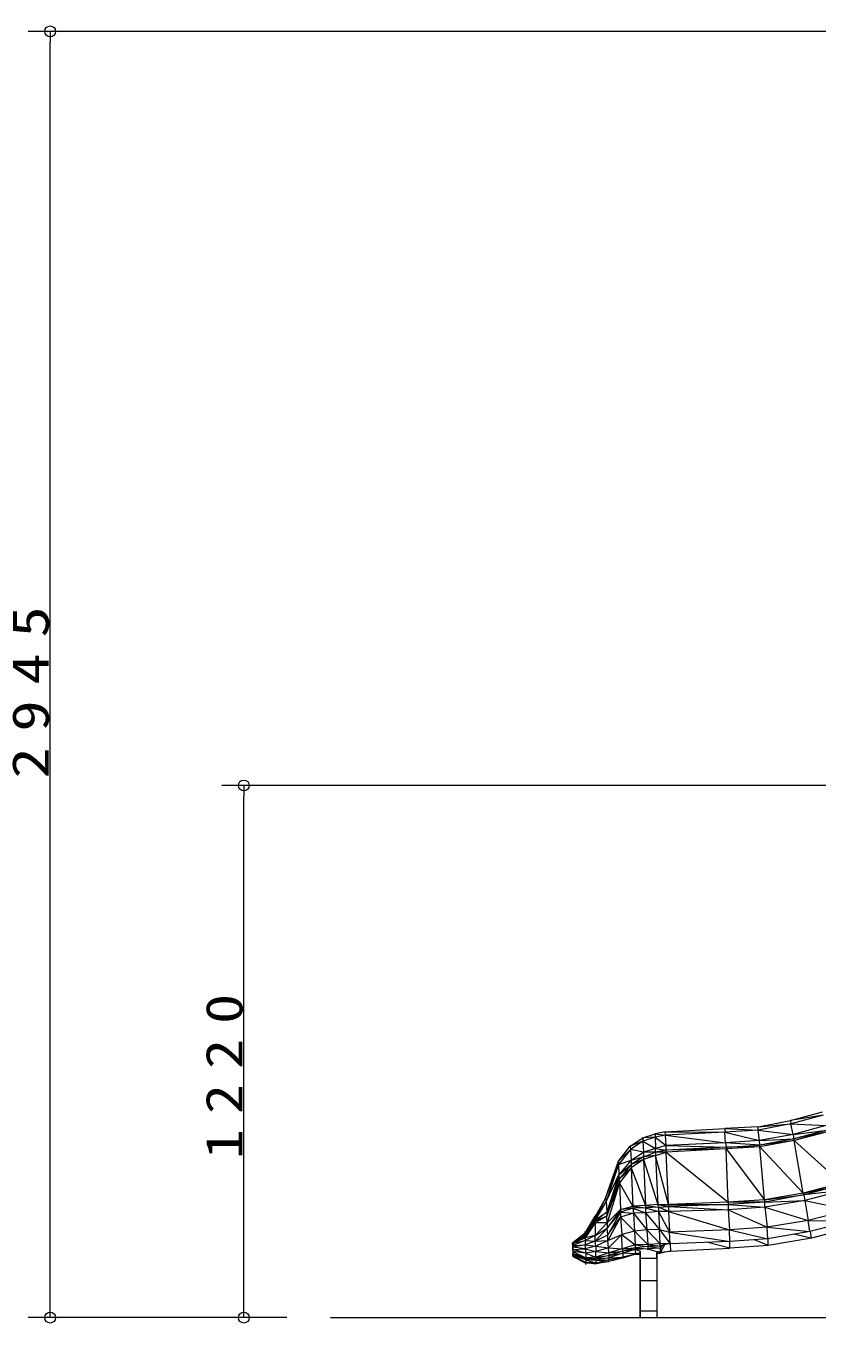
# Model space of a CAD drawing. Units: millimetres on the paper. Extents: x 6 to 426, y -302 to 292.
# Drawn here: x 92.5 to 128.7, y 54.4 to 113.8 of the extents above; entities that cross this region are included whole.
import ezdxf

# ---------------------------------------------------------------- set-up
doc = ezdxf.new("R2010")
doc.units = ezdxf.units.MM
for name, color, linetype, lineweight in [('0_2', 7, 'Continuous', 13), ('2D', 7, 'Continuous', 13), ('2D_DIMENSION', 7, 'Continuous', 13), ('3D_GLINE', 7, 'Continuous', 13)]:
    doc.layers.add(name, color=color, linetype=linetype, lineweight=lineweight)
doc.styles.add('ＭＳ ゴシック', font='')
doc.styles.get('ＭＳ ゴシック').set_extended_font_data('MS Gothic')

msp = doc.modelspace()

# ---------------------------------------------------------------- linework, layer by layer
at = {"layer": '0_2'}
for p, q in [((93.607, 113.552), (93.607, 113.052)), ((102.472, 79.034), (102.472, 78.534)), ((93.607, 54.675), (93.607, 55.175)), ((102.472, 54.675), (102.472, 55.175))]:
    msp.add_line(p, q, dxfattribs=at)
for centre in [(93.607, 113.552), (102.472, 79.034), (93.607, 54.675), (102.472, 54.675)]:
    msp.add_circle(centre, 0.25, dxfattribs=at)
at = {"layer": '2D'}
for p, q in [((126.022, 63.413), (127.495, 63.692)), ((127.521, 63.54), (126.022, 63.26)), ((126.022, 63.413), (127.521, 63.54)), ((127.495, 63.692), (128.969, 64.098)), ((128.994, 63.946), (127.495, 63.692)), ((127.495, 63.692), (127.521, 63.54)), ((128.994, 63.946), (127.521, 63.54)), ((127.521, 63.54), (129.121, 63.463)), ((127.622, 63.057), (127.521, 63.54)), ((120.739, 62.905), (121.298, 63.082)), ((121.755, 63.184), (121.298, 63.082)), ((121.298, 63.082), (121.298, 62.93)), ((121.298, 63.082), (121.78, 63.032)), ((121.78, 63.032), (121.298, 62.93)), ((121.755, 63.184), (124.498, 63.336)), ((121.755, 63.184), (124.498, 63.159)), ((121.78, 63.032), (121.755, 63.184)), ((124.498, 63.159), (121.78, 63.032)), ((121.78, 63.032), (124.524, 62.676)), ((121.806, 62.549), (121.78, 63.032)), ((126.022, 63.413), (124.498, 63.336)), ((124.498, 63.336), (126.022, 63.26)), ((124.498, 63.336), (124.498, 63.159)), ((126.022, 63.26), (124.498, 63.159)), ((124.498, 63.159), (126.073, 62.778)), ((124.524, 62.676), (124.498, 63.159)), ((126.022, 63.26), (126.022, 63.413)), ((126.022, 63.26), (127.622, 63.057)), ((126.073, 62.778), (126.022, 63.26)), ((127.622, 63.057), (126.073, 62.778)), ((129.121, 63.463), (127.622, 63.057)), ((127.622, 63.057), (129.172, 63.26)), ((127.622, 63.057), (127.648, 62.854)), ((129.172, 63.26), (127.648, 62.854)), ((129.197, 63.184), (127.648, 62.854)), ((129.197, 63.184), (127.673, 62.778)), ((119.621, 61.838), (120.155, 62.524)), ((119.621, 61.838), (120.18, 62.371)), ((120.18, 62.371), (119.621, 61.685)), ((120.155, 62.524), (120.739, 62.905)), ((120.739, 62.752), (120.155, 62.524)), ((120.155, 62.524), (120.18, 62.371)), ((120.739, 62.752), (120.18, 62.371)), ((120.18, 62.371), (120.206, 61.889)), ((120.764, 62.244), (120.18, 62.371)), ((121.298, 62.93), (120.739, 62.752)), ((121.298, 62.93), (120.739, 62.905)), ((120.739, 62.905), (120.739, 62.752)), ((120.739, 62.752), (121.323, 62.422)), ((120.739, 62.752), (120.764, 62.244)), ((121.323, 62.422), (120.764, 62.244)), ((121.298, 62.93), (121.806, 62.549)), ((121.298, 62.93), (121.323, 62.422)), ((121.806, 62.549), (121.323, 62.422)), ((121.323, 62.422), (121.806, 62.346)), ((121.323, 62.244), (121.323, 62.422)), ((121.806, 62.346), (121.323, 62.244)), ((124.524, 62.676), (121.806, 62.549)), ((121.806, 62.549), (124.549, 62.473)), ((121.806, 62.346), (121.806, 62.549)), ((124.549, 62.473), (121.806, 62.346)), ((124.549, 62.397), (121.806, 62.244)), ((124.549, 62.397), (121.806, 62.346)), ((121.806, 62.346), (121.806, 62.244)), ((126.073, 62.778), (124.524, 62.676)), ((126.098, 62.574), (124.524, 62.676)), ((124.524, 62.676), (124.549, 62.473)), ((124.549, 62.473), (126.098, 62.574)), ((126.098, 62.498), (124.549, 62.397)), ((126.098, 62.498), (124.549, 62.473)), ((124.549, 62.473), (124.549, 62.397)), ((124.549, 62.397), (126.302, 60.06)), ((124.651, 59.958), (124.549, 62.397)), ((126.073, 62.778), (127.648, 62.854)), ((126.098, 62.574), (126.073, 62.778)), ((127.648, 62.854), (126.098, 62.574)), ((127.673, 62.778), (126.098, 62.498)), ((127.673, 62.778), (126.098, 62.574)), ((126.098, 62.574), (126.098, 62.498)), ((126.098, 62.498), (128.08, 60.365)), ((126.302, 60.06), (126.098, 62.498)), ((127.648, 62.854), (127.673, 62.778)), ((127.673, 62.778), (129.832, 60.822)), ((128.08, 60.365), (127.673, 62.778)), ((119.037, 60.136), (119.621, 61.838)), ((119.621, 61.685), (120.206, 61.889)), ((119.621, 61.838), (119.621, 61.685)), ((120.206, 61.889), (119.647, 61.203)), ((120.206, 61.889), (120.764, 62.244)), ((120.206, 61.889), (120.764, 62.041)), ((120.764, 62.041), (120.206, 61.685)), ((120.764, 61.914), (120.206, 61.533)), ((120.764, 61.914), (120.206, 61.685)), ((120.206, 61.889), (120.206, 61.685)), ((120.764, 62.244), (120.764, 62.041)), ((121.323, 62.244), (120.764, 62.244)), ((120.764, 62.041), (121.323, 62.244)), ((121.323, 62.092), (120.764, 61.914)), ((121.323, 62.092), (120.764, 62.041)), ((120.764, 62.041), (120.764, 61.914)), ((120.764, 61.914), (121.425, 59.857)), ((120.764, 61.914), (120.866, 59.806)), ((121.323, 62.244), (121.323, 62.092)), ((121.323, 62.092), (121.806, 62.244)), ((121.806, 62.244), (121.323, 62.244)), ((121.323, 62.092), (121.425, 59.857)), ((121.907, 59.857), (121.323, 62.092)), ((121.806, 62.244), (124.651, 59.958)), ((121.907, 59.857), (121.806, 62.244)), ((119.037, 60.136), (119.621, 61.685)), ((119.621, 61.685), (119.063, 59.984)), ((119.063, 59.984), (119.647, 61.203)), ((119.647, 61.203), (119.088, 59.501)), ((119.621, 61.685), (119.647, 61.203)), ((119.647, 61.203), (120.206, 61.685)), ((120.206, 61.685), (119.647, 61)), ((120.206, 61.533), (119.647, 61)), ((119.647, 61.203), (119.647, 61)), ((120.206, 61.533), (119.672, 60.847)), ((120.206, 61.685), (120.206, 61.533)), ((120.206, 61.533), (120.866, 59.806)), ((120.206, 61.533), (120.282, 59.78)), ((119.088, 59.501), (119.647, 61)), ((119.647, 61), (119.088, 59.323)), ((119.088, 59.323), (119.672, 60.847)), ((119.672, 60.847), (119.113, 59.018)), ((119.647, 61), (119.672, 60.847)), ((119.672, 60.847), (119.723, 59.628)), ((120.282, 59.78), (119.672, 60.847)), ((129.832, 60.822), (128.08, 60.365)), ((128.08, 60.365), (129.858, 60.746)), ((129.858, 60.746), (128.105, 60.288)), ((119.037, 60.136), (118.555, 59.196)), ((119.063, 59.984), (118.555, 59.145)), ((119.037, 60.136), (118.605, 59.374)), ((118.631, 59.272), (119.037, 60.136)), ((119.037, 60.136), (119.063, 59.984)), ((119.063, 59.984), (119.088, 59.501)), ((126.302, 60.06), (124.651, 59.958)), ((128.08, 60.365), (126.302, 60.06)), ((126.302, 60.06), (128.105, 60.288)), ((126.302, 60.06), (126.327, 59.958)), ((128.105, 60.288), (126.327, 59.958)), ((128.156, 60.034), (126.327, 59.73)), ((126.327, 59.958), (128.156, 60.034)), ((128.08, 60.365), (128.105, 60.288)), ((129.908, 60.492), (128.105, 60.288)), ((128.105, 60.288), (128.156, 60.034)), ((129.908, 60.492), (128.156, 60.034)), ((128.156, 60.034), (130.162, 59.603)), ((128.156, 60.034), (128.308, 59.12)), ((118.859, 59.755), (118.555, 59.323)), ((118.555, 59.145), (119.088, 59.501)), ((119.088, 59.501), (118.555, 59.095)), ((118.707, 59.476), (118.555, 59.323)), ((118.555, 59.298), (118.682, 59.425)), ((119.088, 59.501), (119.088, 59.323)), ((119.113, 59.018), (119.723, 59.628)), ((119.723, 59.628), (119.113, 58.764)), ((119.113, 58.764), (119.723, 59.501)), ((119.723, 59.501), (119.139, 58.46)), ((119.723, 59.628), (120.282, 59.78)), ((120.282, 59.679), (119.723, 59.501)), ((120.282, 59.679), (119.723, 59.628)), ((119.723, 59.628), (119.723, 59.501)), ((119.723, 59.501), (119.723, 59.272)), ((119.723, 59.501), (120.307, 59.45)), ((120.307, 59.45), (119.723, 59.272)), ((120.866, 59.806), (120.282, 59.78)), ((120.282, 59.78), (120.282, 59.679)), ((120.282, 59.78), (120.866, 59.704)), ((120.866, 59.704), (120.282, 59.679)), ((120.282, 59.679), (120.866, 59.476)), ((120.282, 59.679), (120.307, 59.45)), ((120.866, 59.476), (120.307, 59.45)), ((120.307, 59.45), (120.917, 58.688)), ((120.307, 59.45), (120.358, 58.637)), ((121.425, 59.857), (120.866, 59.806)), ((120.866, 59.806), (121.45, 59.73)), ((120.866, 59.806), (120.866, 59.704)), ((121.45, 59.73), (120.866, 59.704)), ((120.866, 59.704), (121.45, 59.526)), ((120.866, 59.704), (120.866, 59.476)), ((121.45, 59.526), (120.866, 59.476)), ((120.866, 59.476), (121.501, 58.714)), ((120.866, 59.476), (120.917, 58.688)), ((121.425, 59.857), (121.907, 59.755)), ((121.45, 59.73), (121.425, 59.857)), ((121.425, 59.857), (121.907, 59.857)), ((121.45, 59.73), (121.907, 59.755)), ((121.45, 59.73), (121.45, 59.526)), ((121.907, 59.526), (121.45, 59.73)), ((121.45, 59.526), (121.501, 58.714)), ((121.907, 59.526), (121.45, 59.526)), ((121.45, 59.526), (121.958, 58.587)), ((124.651, 59.958), (121.907, 59.857)), ((124.651, 59.857), (121.907, 59.755)), ((121.907, 59.857), (124.651, 59.857)), ((121.907, 59.755), (121.907, 59.857)), ((121.907, 59.755), (124.651, 59.603)), ((121.907, 59.755), (121.907, 59.526)), ((124.651, 59.603), (121.907, 59.526)), ((121.907, 59.526), (124.701, 58.688)), ((121.907, 59.526), (121.958, 58.587)), ((126.327, 59.958), (124.651, 59.857)), ((126.327, 59.958), (124.651, 59.958)), ((124.651, 59.958), (124.651, 59.857)), ((124.651, 59.857), (126.327, 59.73)), ((124.651, 59.857), (124.651, 59.603)), ((126.327, 59.73), (124.651, 59.603)), ((124.651, 59.603), (126.429, 58.815)), ((124.651, 59.603), (124.701, 58.688)), ((126.327, 59.73), (126.327, 59.958)), ((126.327, 59.73), (128.308, 59.12)), ((126.327, 59.73), (126.429, 58.815)), ((130.162, 59.603), (128.308, 59.12)), ((118.555, 59.323), (118.097, 58.561)), ((118.097, 58.536), (118.555, 59.323)), ((118.097, 58.536), (118.555, 59.298)), ((118.555, 59.196), (118.097, 58.46)), ((118.097, 58.46), (118.555, 59.196)), ((118.097, 58.51), (118.555, 59.196)), ((118.555, 59.196), (118.097, 58.51)), ((118.097, 58.434), (118.555, 59.145)), ((118.097, 58.434), (118.555, 59.095)), ((118.555, 59.095), (118.097, 58.383)), ((118.097, 58.383), (118.555, 59.018)), ((118.555, 59.018), (118.097, 58.333)), ((118.555, 59.298), (118.123, 58.536)), ((118.682, 59.374), (118.555, 59.298)), ((118.555, 59.323), (118.555, 59.298)), ((119.088, 59.323), (118.555, 59.095)), ((119.088, 59.323), (118.555, 59.018)), ((118.555, 59.298), (118.555, 59.196)), ((118.555, 59.171), (118.555, 59.196)), ((118.555, 59.196), (118.555, 59.171)), ((118.58, 59.196), (118.555, 59.196)), ((118.555, 59.196), (118.58, 59.196)), ((118.555, 59.145), (118.555, 59.095)), ((118.555, 59.095), (118.555, 59.018)), ((118.555, 59.018), (118.555, 58.434)), ((119.113, 59.018), (118.555, 59.018)), ((118.555, 58.434), (119.113, 59.018)), ((119.113, 59.018), (119.088, 59.323)), ((119.113, 59.018), (119.113, 58.764)), ((119.139, 58.46), (119.723, 59.272)), ((119.723, 59.272), (119.139, 58.206)), ((119.723, 59.272), (119.774, 58.485)), ((119.723, 59.272), (120.358, 58.637)), ((126.429, 58.815), (124.701, 58.688)), ((128.308, 59.12), (126.429, 58.815)), ((126.429, 58.815), (128.384, 58.612)), ((126.454, 58.282), (126.429, 58.815)), ((128.308, 59.12), (130.289, 59.095)), ((128.384, 58.612), (128.308, 59.12)), ((130.289, 59.095), (128.384, 58.612)), ((130.366, 58.815), (128.461, 58.307)), ((118.097, 58.536), (117.539, 58.104)), ((117.539, 58.104), (118.097, 58.51)), ((117.539, 58.104), (118.097, 58.46)), ((118.097, 58.46), (117.539, 58.104)), ((117.539, 58.079), (118.097, 58.434)), ((118.097, 58.434), (117.539, 58.079)), ((117.539, 58.079), (118.097, 58.383)), ((117.539, 58.079), (118.097, 58.333)), ((117.818, 58.256), (117.539, 58.104)), ((117.539, 58.079), (118.097, 58.206)), ((118.097, 58.206), (117.539, 57.977)), ((118.097, 58.51), (117.615, 58.155)), ((118.097, 58.51), (117.615, 58.129)), ((117.818, 58.282), (118.097, 58.46)), ((118.097, 58.46), (117.818, 58.282)), ((117.97, 58.434), (118.097, 58.561)), ((118.326, 58.764), (118.097, 58.46)), ((118.25, 58.688), (118.097, 58.51)), ((118.097, 58.51), (118.097, 58.612)), ((118.097, 58.561), (118.097, 58.536)), ((118.097, 58.536), (118.097, 58.51)), ((118.097, 58.51), (118.097, 58.46)), ((118.123, 58.485), (118.097, 58.46)), ((118.097, 58.46), (118.123, 58.485)), ((118.097, 58.46), (118.097, 58.434)), ((118.097, 58.434), (118.097, 58.383)), ((118.555, 58.434), (118.097, 58.206)), ((118.555, 58.434), (118.097, 58.333)), ((118.097, 58.333), (118.097, 58.383)), ((118.097, 58.333), (118.097, 58.206)), ((118.097, 58.206), (118.097, 58.002)), ((118.097, 58.206), (118.555, 58.18)), ((118.555, 58.434), (119.113, 58.764)), ((119.113, 58.764), (118.555, 58.18)), ((118.555, 58.18), (119.139, 58.46)), ((118.555, 58.18), (118.555, 58.434)), ((118.555, 58.18), (119.139, 58.206)), ((119.139, 58.206), (118.58, 57.952)), ((119.139, 58.46), (119.113, 58.764)), ((119.139, 58.206), (119.774, 58.485)), ((119.139, 58.206), (119.139, 58.46)), ((119.164, 57.875), (119.139, 58.206)), ((119.774, 58.485), (119.164, 57.875)), ((120.358, 58.637), (119.774, 58.485)), ((119.774, 58.485), (120.383, 58.002)), ((119.799, 57.825), (119.774, 58.485)), ((120.917, 58.688), (120.358, 58.637)), ((120.358, 58.637), (120.968, 58.028)), ((120.358, 58.637), (120.383, 58.002)), ((121.501, 58.714), (120.917, 58.688)), ((120.917, 58.688), (121.526, 58.053)), ((120.917, 58.688), (120.968, 58.028)), ((121.501, 58.714), (121.984, 58.053)), ((121.526, 58.053), (121.501, 58.714)), ((121.501, 58.714), (121.958, 58.587)), ((124.701, 58.688), (121.958, 58.587)), ((121.958, 58.587), (124.727, 58.155)), ((121.984, 58.053), (121.958, 58.587)), ((124.701, 58.688), (126.454, 58.282)), ((124.727, 58.155), (124.701, 58.688)), ((126.454, 58.282), (124.727, 58.155)), ((126.479, 57.977), (125.844, 58.231)), ((128.384, 58.612), (126.454, 58.282)), ((128.461, 58.307), (126.479, 57.977)), ((126.479, 57.977), (126.479, 58.282)), ((128.461, 58.307), (127.699, 58.485)), ((128.461, 58.307), (128.41, 58.612)), ((117.513, 58.028), (117.513, 58.104)), ((117.539, 58.079), (117.539, 58.104)), ((117.539, 58.028), (117.539, 58.104)), ((117.539, 58.079), (117.539, 58.053)), ((117.539, 57.977), (117.539, 58.079)), ((117.539, 58.053), (117.539, 58.002)), ((117.539, 58.002), (117.539, 58.053)), ((117.539, 58.053), (117.539, 58.002)), ((117.539, 58.053), (117.539, 58.002)), ((117.539, 57.748), (117.539, 58.053)), ((117.539, 58.053), (117.539, 57.774)), ((117.539, 57.748), (117.539, 58.053)), ((117.539, 58.053), (117.539, 57.774)), ((117.539, 57.799), (117.539, 58.053)), ((117.539, 57.799), (117.539, 58.053)), ((117.539, 58.053), (117.539, 57.799)), ((118.097, 58.002), (117.539, 57.901)), ((117.539, 57.977), (118.097, 58.002)), ((117.539, 57.901), (117.539, 57.977)), ((118.097, 57.825), (117.539, 57.901)), ((117.539, 57.901), (117.539, 57.799)), ((117.539, 57.799), (118.097, 57.825)), ((117.539, 57.799), (117.539, 57.698)), ((118.123, 57.621), (117.539, 57.799)), ((117.539, 57.698), (117.539, 57.596)), ((118.123, 57.621), (117.539, 57.698)), ((117.539, 57.698), (118.123, 57.418)), ((117.539, 57.647), (117.539, 57.469)), ((117.539, 57.647), (117.539, 57.469)), ((117.539, 57.52), (117.539, 57.621)), ((117.539, 57.52), (117.539, 57.621)), ((117.539, 57.52), (117.539, 57.621)), ((117.539, 57.571), (117.539, 57.621)), ((117.539, 57.621), (117.539, 57.52)), ((117.539, 57.596), (117.539, 57.571)), ((117.539, 57.596), (117.539, 57.571)), ((118.123, 57.418), (117.539, 57.596)), ((117.539, 57.596), (118.123, 57.367)), ((117.564, 58.028), (117.564, 58.104)), ((118.555, 58.18), (118.097, 58.002)), ((118.097, 58.002), (118.58, 57.952)), ((118.097, 58.002), (118.097, 57.825)), ((118.58, 57.952), (118.097, 57.825)), ((118.097, 57.825), (118.58, 57.698)), ((118.097, 57.825), (118.123, 57.621)), ((118.58, 57.698), (118.123, 57.621)), ((118.123, 57.621), (118.58, 57.444)), ((118.123, 57.621), (118.123, 57.418)), ((118.58, 57.952), (118.555, 58.18)), ((118.58, 57.952), (119.164, 57.875)), ((118.58, 57.952), (118.58, 57.698)), ((119.164, 57.875), (118.58, 57.698)), ((118.58, 57.698), (119.19, 57.647)), ((118.58, 57.444), (118.58, 57.698)), ((119.19, 57.647), (118.58, 57.444)), ((119.164, 57.875), (119.799, 57.825)), ((119.19, 57.647), (119.164, 57.875)), ((119.799, 57.825), (119.19, 57.647)), ((119.19, 57.647), (119.825, 57.723)), ((119.825, 57.723), (119.19, 57.52)), ((119.19, 57.647), (119.19, 57.52)), ((119.19, 57.52), (119.825, 57.621)), ((119.825, 57.621), (119.19, 57.418)), ((120.383, 58.002), (119.799, 57.825)), ((119.799, 57.825), (120.383, 57.875)), ((119.799, 57.825), (119.825, 57.723)), ((120.383, 57.875), (119.825, 57.723)), ((120.383, 57.799), (119.825, 57.621)), ((120.383, 57.799), (119.825, 57.723)), ((119.825, 57.723), (119.825, 57.621)), ((119.825, 57.621), (119.825, 57.444)), ((120.409, 57.596), (119.825, 57.621)), ((119.825, 57.444), (120.409, 57.596)), ((120.968, 58.028), (120.383, 58.002)), ((120.383, 58.002), (120.383, 57.875)), ((120.383, 58.002), (120.968, 57.926)), ((120.968, 57.926), (120.383, 57.875)), ((120.383, 57.875), (120.383, 57.799)), ((120.383, 57.875), (120.968, 57.825)), ((120.968, 57.825), (120.383, 57.799)), ((120.612, 57.723), (120.383, 57.799)), ((120.383, 57.799), (120.409, 57.596)), ((120.612, 57.621), (120.409, 57.596)), ((120.409, 57.596), (120.409, 57.571)), ((120.612, 57.596), (120.409, 57.596)), ((120.612, 57.393), (120.612, 57.723)), ((120.612, 57.723), (120.612, 57.393)), ((121.526, 58.053), (120.968, 58.028)), ((120.968, 58.028), (121.526, 57.952)), ((120.968, 58.028), (120.968, 57.926)), ((121.526, 57.952), (120.968, 57.926)), ((120.968, 57.926), (121.552, 57.85)), ((120.968, 57.926), (120.968, 57.825)), ((121.552, 57.85), (120.968, 57.825)), ((120.968, 57.825), (121.323, 57.723)), ((120.968, 57.774), (120.968, 57.825)), ((121.552, 57.672), (121.374, 57.698)), ((121.374, 57.393), (121.374, 57.698)), ((121.374, 57.698), (121.374, 57.393)), ((121.374, 57.647), (121.552, 57.672)), ((121.552, 57.621), (121.374, 57.621)), ((121.374, 57.621), (121.552, 57.621)), ((121.526, 57.952), (121.526, 58.053)), ((121.882, 58.053), (121.526, 57.952)), ((121.984, 58.053), (121.526, 58.053)), ((121.552, 57.85), (121.526, 57.952)), ((121.73, 58.002), (121.552, 57.672)), ((121.552, 57.85), (121.628, 57.977)), ((121.603, 57.952), (121.552, 57.85)), ((121.552, 57.672), (121.552, 57.85)), ((122.009, 57.723), (121.552, 57.621)), ((121.552, 57.672), (122.009, 57.723)), ((122.009, 57.723), (121.552, 57.621)), ((121.552, 57.621), (121.552, 57.672)), ((124.727, 58.155), (121.984, 58.053)), ((121.984, 58.053), (122.009, 57.723)), ((122.009, 57.723), (124.727, 57.85)), ((124.727, 57.85), (123.66, 58.129)), ((124.727, 57.85), (124.727, 58.155)), ((126.479, 57.977), (124.727, 57.85)), ((117.539, 57.571), (117.539, 57.52)), ((118.123, 57.367), (117.539, 57.571)), ((117.539, 57.571), (118.123, 57.317)), ((117.539, 57.52), (117.539, 57.469)), ((118.123, 57.317), (117.539, 57.52)), ((117.539, 57.52), (118.123, 57.19)), ((117.539, 57.469), (117.564, 57.469)), ((117.564, 57.469), (117.539, 57.469)), ((118.123, 57.19), (117.539, 57.469)), ((117.539, 57.469), (118.123, 57.164)), ((117.564, 57.469), (118.123, 57.164)), ((118.123, 57.164), (117.564, 57.469)), ((118.58, 57.444), (118.123, 57.418)), ((118.58, 57.367), (118.123, 57.418)), ((118.123, 57.418), (118.123, 57.367)), ((118.123, 57.367), (118.123, 57.317)), ((118.123, 57.367), (118.58, 57.367)), ((118.605, 57.291), (118.123, 57.367)), ((118.123, 57.317), (118.123, 57.19)), ((118.605, 57.291), (118.123, 57.317)), ((118.123, 57.317), (118.605, 57.164)), ((118.123, 57.113), (118.123, 57.215)), ((118.123, 57.164), (118.123, 57.19)), ((118.605, 57.164), (118.123, 57.19)), ((118.123, 57.19), (118.605, 57.139)), ((118.123, 57.164), (118.148, 57.164)), ((118.605, 57.139), (118.123, 57.164)), ((118.58, 57.444), (119.19, 57.52)), ((119.19, 57.52), (118.58, 57.367)), ((118.58, 57.367), (118.58, 57.444)), ((118.58, 57.367), (119.19, 57.418)), ((118.605, 57.291), (118.58, 57.367)), ((119.19, 57.418), (118.605, 57.291)), ((118.605, 57.291), (119.19, 57.317)), ((119.19, 57.317), (118.605, 57.164)), ((118.605, 57.164), (118.605, 57.291)), ((118.605, 57.164), (119.19, 57.24)), ((119.19, 57.24), (118.605, 57.139)), ((118.605, 57.139), (118.605, 57.164)), ((119.19, 57.52), (119.19, 57.418)), ((119.19, 57.418), (119.825, 57.444)), ((119.825, 57.444), (119.19, 57.317)), ((119.19, 57.418), (119.19, 57.317)), ((119.825, 57.393), (119.19, 57.317)), ((119.825, 57.393), (119.19, 57.24)), ((119.19, 57.317), (119.19, 57.24)), ((120.409, 57.571), (119.825, 57.444)), ((120.409, 57.571), (119.825, 57.393)), ((119.825, 57.444), (119.825, 57.393)), ((120.409, 57.571), (120.612, 57.571)), ((120.612, 56.377), (120.612, 57.393)), ((120.612, 57.393), (121.374, 57.393)), ((120.612, 57.393), (120.612, 56.377)), ((121.374, 57.393), (121.374, 56.377)), ((121.374, 57.393), (121.374, 56.377)), ((120.612, 56.377), (121.374, 56.377)), ((120.612, 54.98), (120.612, 56.377)), ((120.612, 56.377), (120.612, 54.98)), ((121.374, 56.377), (121.374, 54.98)), ((121.374, 56.377), (121.374, 54.98)), ((120.612, 54.675), (120.612, 54.98)), ((120.612, 54.98), (121.374, 54.98)), ((120.612, 54.98), (120.612, 54.675)), ((121.374, 54.98), (121.374, 54.675)), ((121.374, 54.98), (121.374, 54.675))]:
    msp.add_line(p, q, dxfattribs=at)
at = {"layer": '2D_DIMENSION'}
for p, q in [((178.81, 113.552), (92.607, 113.552)), ((93.607, 55.175), (93.607, 113.052)), ((160.293, 79.034), (101.472, 79.034)), ((102.472, 55.175), (102.472, 78.534)), ((104.434, 54.675), (92.607, 54.675)), ((104.434, 54.675), (101.472, 54.675))]:
    msp.add_line(p, q, dxfattribs=at)
at = {"layer": '3D_GLINE'}
msp.add_line((106.434, 54.675), (217.555, 54.675), dxfattribs=at)

# ---------------------------------------------------------------- texts
at = {"layer": '2D_DIMENSION', "char_height": 1.686, "attachment_point": 7, "rotation": 90, "style": 'ＭＳ ゴシック'}
for s, insert in [('\\T1.5;\\W1.25;2945', (93.573, 79.349)), ('\\T1.5;\\W1.2;1220', (102.439, 61.926))]:
    msp.add_mtext(s, dxfattribs=dict(at, insert=insert))

doc.saveas('drawing.dxf')
